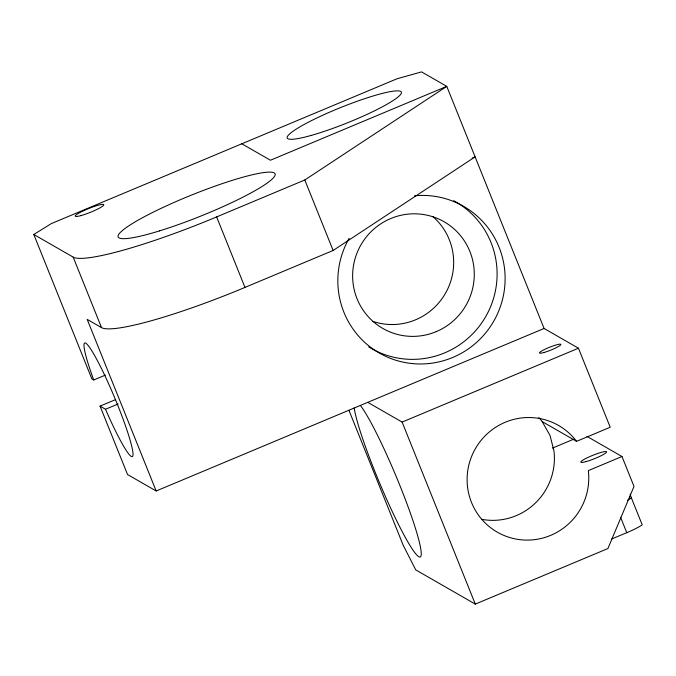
<?xml version="1.0" encoding="UTF-8"?>
<svg xmlns="http://www.w3.org/2000/svg" width="676" height="676" viewBox="0 0 676 676"><rect width="100%" height="100%" fill="white"/><g stroke="black" fill="none" stroke-linecap="round" stroke-linejoin="round"><path stroke-width="1.01" d="M627.59 500.164L631.367 497.866L630.1 494.088M241.814 143.794L270.442 160.237L446.768 86.367L421.57 71.893L396.981 78.788L51.376 223.57L33.8 234.487L73.169 257.108A134.566 18.26 -21.9 0 0 216.633 216.92L304.8 179.985L446.768 86.367L544.087 328.477L578.445 348.216L610.217 427.24L576.552 441.343A61.516 60.603 -60.1 0 0 476.952 446.05A61.516 60.603 -60.1 0 0 514.191 538.696A61.516 60.603 -60.1 0 0 588.323 470.614L621.979 456.511L634.003 486.407L607.893 548.557L475.296 604.107L415.74 569.885L403.217 545.295L348.96 410.34M544.087 328.477L156.173 490.987L87.187 319.385L101.51 327.606A134.566 18.26 -21.9 0 0 244.974 287.41L333.133 250.475L475.101 156.866L472.186 158.091M33.8 234.487L91.852 378.898L93.736 379.988L105.388 375.104M156.173 490.987L127.544 474.535L100.04 406.115L115.621 399.592M100.04 406.115L105.507 409.259L118.123 403.969M367.769 402.347L402.119 422.086L578.445 348.216M552.453 448.095L573.611 439.231M611.4 539.118L626.77 532.68A23.069 3.135 -21.9 0 0 640.73 525.835L642.2 524.821L631.367 497.866M586.886 436.35L621.979 456.511M538.831 417.523A61.516 60.603 -60.1 0 1 542.194 421.604L576.552 441.343M542.194 421.604L550.002 435.428L553.965 450.875A61.516 60.603 -60.1 0 1 481.929 519.371M620.576 517.275L626.77 532.68M304.8 179.985L333.133 250.475M402.119 422.086L475.296 604.107M216.633 216.92L244.974 287.41M73.169 257.108L101.51 327.606M629.432 496.868L629.888 498.88M432.784 216.506A61.516 60.603 -60.1 0 1 445.492 293.257A61.516 60.603 -60.1 0 1 372.966 321.43M93.736 379.988A61.516 6.473 67.3 0 1 95.105 356.404A61.516 6.473 67.3 0 1 132.352 449.05A61.516 6.473 67.3 0 1 105.507 409.259M414.447 195.82A84.584 83.325 -60.1 0 1 504.516 288.677A84.584 83.325 -60.1 0 1 394.894 359.953A84.584 83.325 -60.1 0 1 349.179 238.256M453.706 200.696A84.584 83.325 -60.1 0 1 485.486 316.993A84.584 83.325 -60.1 0 1 368.699 346.864M360.621 405.71A84.584 8.906 67.3 0 1 414.092 524.094A84.584 8.906 67.3 0 1 400.741 528.809A84.584 8.906 67.3 0 1 354.182 407.983M436.189 331.646A61.516 60.603 -60.1 0 0 450.951 226.35A61.516 60.603 -60.1 0 0 353.227 267.29A61.516 60.603 -60.1 0 0 436.189 331.646M159.502 230.888A84.584 11.484 -21.9 0 0 275.149 174.095A84.584 11.484 -21.9 0 0 155.125 211.225A84.584 11.484 -21.9 0 0 159.502 230.888M310.867 135.521A61.516 8.349 -21.9 0 0 401.164 93.609A61.516 8.349 -21.9 0 0 320.838 116.111A61.516 8.349 -21.9 0 0 310.867 135.521M81.154 215.551A15.379 2.087 -21.9 0 0 103.724 205.073A15.379 2.087 -21.9 0 0 83.647 210.701A15.379 2.087 -21.9 0 0 81.154 215.551M586.177 461.581A13.841 1.876 -21.9 0 0 606.499 452.151A13.841 1.876 -21.9 0 0 588.424 457.213A13.841 1.876 -21.9 0 0 586.177 461.581M543.901 352.517A11.534 1.563 -21.9 0 0 560.827 344.659A11.534 1.563 -21.9 0 0 545.769 348.884A11.534 1.563 -21.9 0 0 543.901 352.517"/></g></svg>
